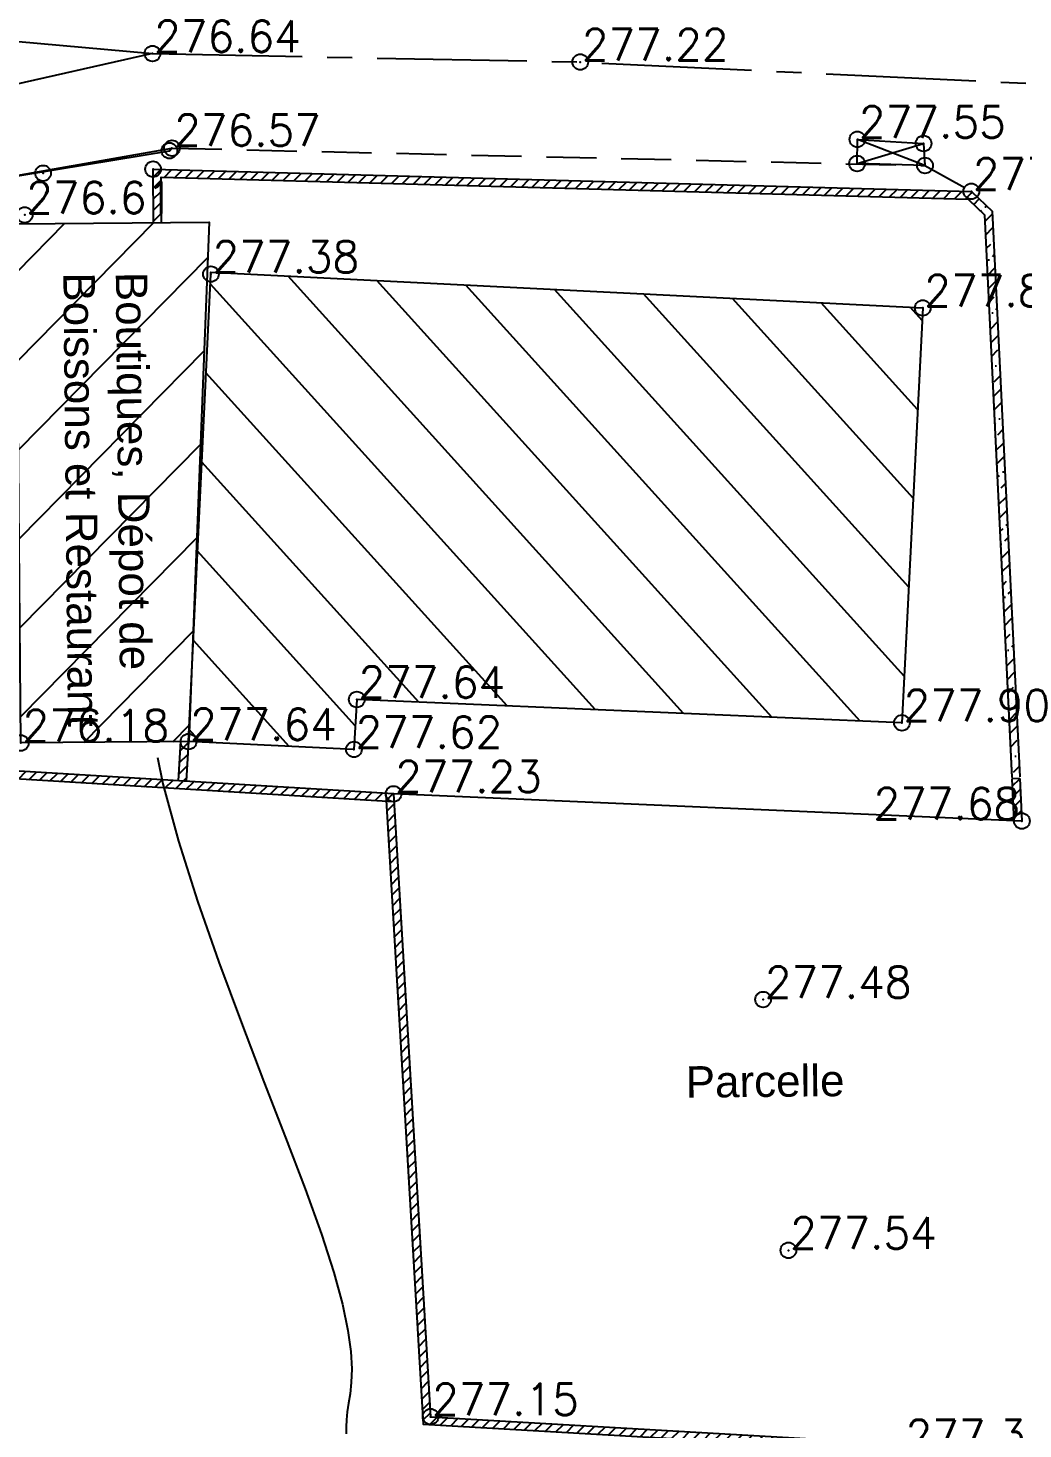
# Model space of a CAD drawing. Header units: millimetres. Extents: x 524954 to 526204, y 9523489 to 9524010.
# Drawn here: x 525609.27 to 525640.9, y 9523676.96 to 9523721.48 of the extents above; entities that cross this region are included whole.
import ezdxf
from ezdxf.enums import TextEntityAlignment as Align

# ---------------------------------------------------------------- set-up
doc = ezdxf.new("R2010")
doc.units = ezdxf.units.MM
doc.header["$PDMODE"] = 32
doc.header["$PDSIZE"] = 0.5
doc.linetypes.add('AXES2', pattern=[28.575, 19.05, -3.175, 3.175, -3.175])
doc.linetypes.add('CACHE2', pattern=[4.7625, 3.175, -1.5875])
for name, color, linetype in [('Axe_Piste', 3, 'AXES2'), ('Axe_Route_Existante', 1, 'AXES2'), ('Bati', 6, 'Continuous'), ('Bati_H', 1, 'Continuous'), ('Bord_Route_Existante', 6, 'Continuous'), ('Borde_Piste', 7, 'CACHE2'), ('Cloture', 7, 'Continuous'), ('CN_01_00', 3, 'Continuous'), ('Murs', 1, 'Continuous'), ('Regard', 5, 'Continuous'), ('TopoAlt', 3, 'Continuous'), ('TOPOJIS', 7, 'Continuous'), ('Toponomie', 7, 'CACHE2')]:
    doc.layers.add(name, color=color, linetype=linetype)
doc.layers.add('Bord_Route_Existante_POLY3D', color=6, linetype='Continuous', plot=False)
doc.styles.add('Simplex 1.0', font='Simplex.shx', dxfattribs={"width": 0.99, "height": 1})
doc.styles.get("Standard").update_dxf_attribs({"font": 'arial.ttf'})
doc.linetypes.add('LIMITE1', pattern='A,6.35,-2.54,[133,ltypeshp.shx,S=2.54,R=0,X=-2.54,Y=0],-2.54,25.4', length=36.83)
pattern_1 = [(45, (0, 0), (-0.1767766952966, 0.1767766952966), [])]

# ---------------------------------------------------------------- blocks, each defined once
blk = doc.blocks.new('TCPOINT M')
at = {"color": 0}
blk.add_point((0, 0), dxfattribs=at)
at = {"layer": 'TopoAlt', "style": 'Simplex 1.0', "width": 0.99}
blk.add_attdef('ALT', (0.15, 0.15), '', height=1, dxfattribs=at)

msp = doc.modelspace()

# ---------------------------------------------------------------- hatches: boundary and pattern name
at = {"layer": 'Bati_H'}
h = msp.add_hatch(dxfattribs=at)
h.set_pattern_fill('_U', color=256, scale=2, angle=-134.5411, style=0, pattern_type=0)
h.set_pattern_definition([(225.458865607, (0, 0), (1.42549412236, -1.4028422959), [])])
h.paths.add_polyline_path([(525614.384, 9523698.804), (525609.043, 9523698.761), (525608.911, 9523715.264), (525615.033, 9523715.313)])
h = msp.add_hatch(dxfattribs=at)
h.set_pattern_fill('_U', color=256, scale=2, angle=-47.8704, style=0, pattern_type=0)
h.set_pattern_definition([(312.129580575, (0, 0), (1.4832592306, 1.34161919143), [])])
h.paths.add_polyline_path([(525637.713, 9523712.586), (525637.052, 9523699.4), (525619.723, 9523700.142), (525619.633, 9523698.556), (525614.374, 9523698.804), (525615.087, 9523713.662), (525615.089, 9523713.721)])
at = {"layer": 'Murs'}
h = msp.add_hatch(dxfattribs=at)
h.set_pattern_fill('_U', color=256, scale=0.25, angle=45, style=0, pattern_type=0)
h.set_pattern_definition(pattern_1)
h.paths.add_polyline_path([(525613.262, 9523715.298), (525613.248, 9523716.996), (525639.259, 9523716.291), (525639.252, 9523716.042), (525613.5, 9523716.739), (525613.512, 9523715.3)])
h = msp.add_hatch(dxfattribs=at)
h.set_pattern_fill('ANSI36', color=8, scale=0.1, style=0)
h.set_pattern_definition([(45, (0, 0), (0.16837980227, 0.617392608324), [0.79375, -0.15875, 0, -0.15875])])
h.paths.add_polyline_path([(525639.275, 9523716.277), (525639.921, 9523715.663), (525640.796, 9523697.681), (525640.546, 9523697.669), (525639.676, 9523715.55), (525639.102, 9523716.095)])
h = msp.add_hatch(dxfattribs=at)
h.set_pattern_fill('_U', color=256, scale=0.25, angle=45, style=0, pattern_type=0)
h.set_pattern_definition(pattern_1)
h.paths.add_polyline_path([(525614.374, 9523698.804), (525614.297, 9523697.546), (525614.047, 9523697.561), (525614.124, 9523698.819)])
h = msp.add_hatch(dxfattribs=at)
h.set_pattern_fill('_U', color=256, scale=0.25, angle=45, style=0, pattern_type=0)
h.set_pattern_definition(pattern_1)
h.paths.add_polyline_path([(525620.892, 9523697.143), (525600.75, 9523698.363), (525603.024, 9523658.078), (525615.146, 9523657.565), (525623.111, 9523657.215), (525642.364, 9523653.203), (525642.415, 9523653.447), (525623.142, 9523657.463), (525615.157, 9523657.814), (525603.261, 9523658.318), (525601.015, 9523698.096), (525620.877, 9523696.893)])
h = msp.add_hatch(dxfattribs=at)
h.set_pattern_fill('_U', color=256, scale=0.25, angle=45, style=0, pattern_type=0)
h.set_pattern_definition(pattern_1)
h.paths.add_polyline_path([(525640.798, 9523697.628), (525640.864, 9523696.28), (525640.614, 9523696.268), (525640.549, 9523697.616)])
h = msp.add_hatch(dxfattribs=at)
h.set_pattern_fill('_U', color=256, scale=0.25, angle=45, style=0, pattern_type=0)
h.set_pattern_definition(pattern_1)
h.paths.add_polyline_path([(525620.892, 9523697.143), (525622.069, 9523677.351), (525641.884, 9523676.204), (525641.87, 9523675.954), (525621.833, 9523677.114), (525620.643, 9523697.128)])

# ---------------------------------------------------------------- linework, layer by layer
at = {"layer": 'Axe_Piste', "ltscale": 0.25, "flags": 128}
msp.add_lwpolyline([(525613.228, 9523720.669), (525626.827, 9523720.401), (525643.945, 9523719.587), (525674.498, 9523717.677), (525731.479, 9523713.01), (525740.572, 9523711.637), (525777.063, 9523706.435), (525784.098, 9523706.94), (525827.588, 9523700.163)], dxfattribs=at)
at = {"layer": 'Axe_Route_Existante', "ltscale": 0.5, "flags": 128}
for points in [[(525581.771, 9523728.297), (525585.207, 9523726.493), (525589.641, 9523723.681), (525594.657, 9523722.346), (525613.228, 9523720.669)], [(525613.228, 9523720.669), (525597.708, 9523717.18), (525583.508, 9523711.141), (525575.437, 9523707.835)]]:
    msp.add_lwpolyline(points, dxfattribs=at)
at = {"layer": 'Bati', "flags": 128}
for points in [[(525614.384, 9523698.804), (525609.043, 9523698.761), (525608.911, 9523715.264), (525615.033, 9523715.313), (525615.033, 9523715.313)], [(525637.713, 9523712.586), (525637.052, 9523699.4), (525619.723, 9523700.142), (525619.633, 9523698.556), (525614.374, 9523698.804), (525615.087, 9523713.662), (525615.089, 9523713.721)]]:
    msp.add_lwpolyline(points, close=True, dxfattribs=at)
at = {"layer": 'Bord_Route_Existante', "flags": 128}
msp.add_lwpolyline([(525461.112, 9523651.402), (525467.945, 9523652.385), (525485.241, 9523656.239), (525502.427, 9523662.393), (525506.854, 9523663.715), (525511.177, 9523665.194), (525516.213, 9523667.068), (525523.714, 9523670.191), (525544.56, 9523682.495), (525557.283, 9523693.066), (525562.756, 9523698.579), (525563.474, 9523699.322), (525564.289, 9523700.021), (525565.163, 9523700.512), (525583.855, 9523708.657), (525595.969, 9523713.769), (525607.517, 9523716.556), (525607.517, 9523716.556), (525607.517, 9523716.556), (525613.848, 9523717.664)], dxfattribs=at)
at = {"layer": 'Bord_Route_Existante_POLY3D'}
msp.add_polyline3d([(525461.112, 9523651.402, 275.48), (525467.945, 9523652.385, 275.63), (525485.241, 9523656.239, 275.51), (525502.427, 9523662.393, 275.42), (525503.35, 9523662.636, 275.42), (525506.854, 9523663.715, 275.41), (525511.177, 9523665.194, 275.45), (525516.213, 9523667.068, 275.49), (525523.714, 9523670.191, 275.53), (525544.56, 9523682.495, 275.6), (525557.283, 9523693.066, 275.67), (525562.756, 9523698.579, 275.68), (525563.474, 9523699.322, 275.68), (525564.289, 9523700.021, 275.65), (525565.163, 9523700.512, 275.68), (525583.855, 9523708.657, 275.97), (525595.969, 9523713.769, 276.16), (525596.026, 9523713.77, 276.156), (525607.517, 9523716.556, 276.305), (525613.768, 9523717.584, 276.565), (525613.848, 9523717.664, 276.56)], dxfattribs=at)
at = {"layer": 'Borde_Piste', "ltscale": 0.5, "flags": 128}
msp.add_lwpolyline([(525613.848, 9523717.664), (525637.784, 9523717.113), (525639.259, 9523716.291)], dxfattribs=at)
at = {"layer": 'Cloture'}
msp.add_line((525640.798, 9523697.628), (525640.549, 9523697.616), dxfattribs=at)
at = {"layer": 'Cloture', "flags": 128}
for points in [[(525613.262, 9523715.298), (525613.248, 9523716.996), (525639.259, 9523716.291)], [(525613.512, 9523715.3), (525613.5, 9523716.739), (525639.156, 9523716.044)], [(525639.275, 9523716.277), (525639.921, 9523715.663), (525640.796, 9523697.681)], [(525639.156, 9523716.044), (525639.676, 9523715.55), (525640.546, 9523697.669)], [(525639.192, 9523716.01), (525639.676, 9523715.55), (525640.546, 9523697.66)], [(525614.124, 9523698.819), (525614.047, 9523697.561)], [(525614.374, 9523698.804), (525614.297, 9523697.546)], [(525620.892, 9523697.143), (525600.75, 9523698.363), (525603.024, 9523658.078), (525615.146, 9523657.565), (525623.111, 9523657.215), (525642.364, 9523653.203)], [(525620.877, 9523696.893), (525601.015, 9523698.096), (525603.261, 9523658.318), (525615.157, 9523657.814), (525623.142, 9523657.463), (525642.415, 9523653.447)], [(525640.549, 9523697.616), (525640.614, 9523696.268)], [(525640.798, 9523697.628), (525640.864, 9523696.28)], [(525620.643, 9523697.128), (525621.833, 9523677.114), (525641.87, 9523675.954)], [(525620.892, 9523697.143), (525622.069, 9523677.351), (525641.884, 9523676.204)]]:
    msp.add_lwpolyline(points, dxfattribs=at)
at = {"layer": 'Cloture', "linetype": 'LIMITE1', "ltscale": 0.1, "flags": 128}
msp.add_lwpolyline([(525640.864, 9523696.28), (525620.892, 9523697.143)], dxfattribs=at)
at = {"layer": 'CN_01_00', "elevation": 277, "flags": 128}
msp.add_lwpolyline([(525613.384, 9523698.302), (525613.563, 9523697.458), (525614.059, 9523695.635), (525614.662, 9523693.733), (525615.34, 9523691.796), (525616.055, 9523689.869), (525616.773, 9523687.996), (525617.461, 9523686.222), (525618.081, 9523684.593), (525618.6, 9523683.152), (525618.991, 9523681.932), (525619.265, 9523680.921), (525619.439, 9523680.091), (525619.532, 9523679.418), (525619.562, 9523678.876), (525619.548, 9523678.438), (525619.508, 9523678.08), (525619.461, 9523677.776), (525619.422, 9523677.503), (525619.396, 9523677.253), (525619.385, 9523677.023), (525619.391, 9523676.808)], dxfattribs=at)
at = {"layer": 'Regard', "flags": 128}
for points in [[(525637.784, 9523717.113), (525635.628, 9523717.175), (525635.636, 9523717.943), (525637.739, 9523717.812), (525637.784, 9523717.113), (525635.636, 9523717.943)], [(525635.628, 9523717.175), (525637.739, 9523717.812)]]:
    msp.add_lwpolyline(points, dxfattribs=at)

# ---------------------------------------------------------------- block references
at = {"layer": 'TOPOJIS'}
ref = msp.add_blockref('TCPOINT M', (525613.228, 9523720.669, 276.64), dxfattribs=at)
ref.add_attrib('ALT', '276.64', (525613.278, 9523720.719, 276.64), dxfattribs={"layer": 'TopoAlt', "height": 1, "style": 'Simplex 1.0', "width": 0.99})
ref = msp.add_blockref('TCPOINT M', (525626.827, 9523720.401, 277.22), dxfattribs=at)
ref.add_attrib('ALT', '277.22', (525626.877, 9523720.451, 277.22), dxfattribs={"layer": 'TopoAlt', "height": 1, "style": 'Simplex 1.0', "width": 0.99})
ref = msp.add_blockref('TCPOINT M', (525635.636, 9523717.943, 277.55), dxfattribs=at)
ref.add_attrib('ALT', '277.55', (525635.686, 9523717.993, 277.55), dxfattribs={"layer": 'TopoAlt', "height": 1, "style": 'Simplex 1.0', "width": 0.99})
ref = msp.add_blockref('TCPOINT M', (525613.768, 9523717.584, 276.565), dxfattribs=at)
ref.add_attrib('ALT', '276.57', (525613.918, 9523717.734, 276.565), dxfattribs={"layer": 'TopoAlt', "height": 1, "style": 'Simplex 1.0', "width": 0.99})
for p in [(525637.739, 9523717.812, 277.64), (525613.848, 9523717.664, 276.56), (525609.752, 9523716.867, 276.499), (525613.248, 9523716.996, 276.51), (525635.628, 9523717.175, 277.54), (525637.784, 9523717.113, 277.6)]:
    msp.add_blockref('TCPOINT M', p, dxfattribs=at)
ref = msp.add_blockref('TCPOINT M', (525639.259, 9523716.291, 277.64), dxfattribs=at)
ref.add_attrib('ALT', '277.64', (525639.309, 9523716.341, 277.64), dxfattribs={"layer": 'TopoAlt', "height": 1, "style": 'Simplex 1.0', "width": 0.99})
ref = msp.add_blockref('TCPOINT M', (525609.167, 9523715.542, 276.61), dxfattribs=at)
ref.add_attrib('ALT', '276.61', (525609.217, 9523715.592, 276.61), dxfattribs={"layer": 'TopoAlt', "height": 1, "style": 'Simplex 1.0', "width": 0.99})
ref = msp.add_blockref('TCPOINT M', (525615.087, 9523713.662, 277.38), dxfattribs=at)
ref.add_attrib('ALT', '277.38', (525615.137, 9523713.712, 277.38), dxfattribs={"layer": 'TopoAlt', "height": 1, "style": 'Simplex 1.0', "width": 0.99})
ref = msp.add_blockref('TCPOINT M', (525637.713, 9523712.586, 277.84), dxfattribs=at)
ref.add_attrib('ALT', '277.84', (525637.763, 9523712.636, 277.84), dxfattribs={"layer": 'TopoAlt', "height": 1, "style": 'Simplex 1.0', "width": 0.99})
ref = msp.add_blockref('TCPOINT M', (525619.723, 9523700.142, 277.64), dxfattribs=at)
ref.add_attrib('ALT', '277.64', (525619.773, 9523700.192, 277.64), dxfattribs={"layer": 'TopoAlt', "height": 1, "style": 'Simplex 1.0', "width": 0.99})
ref = msp.add_blockref('TCPOINT M', (525637.052, 9523699.4, 277.9), dxfattribs=at)
ref.add_attrib('ALT', '277.90', (525637.102, 9523699.45, 277.9), dxfattribs={"layer": 'TopoAlt', "height": 1, "style": 'Simplex 1.0', "width": 0.99})
ref = msp.add_blockref('TCPOINT M', (525609.043, 9523698.761, 276.18), dxfattribs=at)
ref.add_attrib('ALT', '276.18', (525609.093, 9523698.811, 276.18), dxfattribs={"layer": 'TopoAlt', "height": 1, "style": 'Simplex 1.0', "width": 0.99})
ref = msp.add_blockref('TCPOINT M', (525614.374, 9523698.804, 277.64), dxfattribs=at)
ref.add_attrib('ALT', '277.64', (525614.424, 9523698.854, 277.64), dxfattribs={"layer": 'TopoAlt', "height": 1, "style": 'Simplex 1.0', "width": 0.99})
ref = msp.add_blockref('TCPOINT M', (525619.633, 9523698.556, 277.62), dxfattribs=at)
ref.add_attrib('ALT', '277.62', (525619.683, 9523698.606, 277.62), dxfattribs={"layer": 'TopoAlt', "height": 1, "style": 'Simplex 1.0', "width": 0.99})
ref = msp.add_blockref('TCPOINT M', (525620.892, 9523697.143, 277.23), dxfattribs=at)
ref.add_attrib('ALT', '277.23', (525620.942, 9523697.193, 277.23), dxfattribs={"layer": 'TopoAlt', "height": 1, "style": 'Simplex 1.0', "width": 0.99})
ref = msp.add_blockref('TCPOINT M', (525640.864, 9523696.28, 277.68), dxfattribs=at)
ref.add_attrib('ALT', '277.68', dxfattribs={"layer": 'TopoAlt', "height": 1, "style": 'Simplex 1.0', "width": 0.99}).set_placement((525640.814, 9523696.33, 277.68), align=Align.RIGHT)
ref = msp.add_blockref('TCPOINT M', (525632.639, 9523690.607, 277.48), dxfattribs=at)
ref.add_attrib('ALT', '277.48', (525632.689, 9523690.657, 277.48), dxfattribs={"layer": 'TopoAlt', "height": 1, "style": 'Simplex 1.0', "width": 0.99})
ref = msp.add_blockref('TCPOINT M', (525633.444, 9523682.636, 277.54), dxfattribs=at)
ref.add_attrib('ALT', '277.54', (525633.494, 9523682.686, 277.54), dxfattribs={"layer": 'TopoAlt', "height": 1, "style": 'Simplex 1.0', "width": 0.99})
ref = msp.add_blockref('TCPOINT M', (525622.069, 9523677.351, 277.15), dxfattribs=at)
ref.add_attrib('ALT', '277.15', (525622.119, 9523677.401, 277.15), dxfattribs={"layer": 'TopoAlt', "height": 1, "style": 'Simplex 1.0', "width": 0.99})
ref = msp.add_blockref('TCPOINT M', (525641.884, 9523676.204, 277.33), dxfattribs=at)
ref.add_attrib('ALT', '277.33', dxfattribs={"layer": 'TopoAlt', "height": 1, "style": 'Simplex 1.0', "width": 0.99}).set_placement((525641.834, 9523676.254, 277.33), align=Align.RIGHT)

# ---------------------------------------------------------------- texts
at = {"layer": 'Toponomie', "char_height": 1, "width": 40.17376, "attachment_point": 1}
for s, insert, rotation in [('Boutiques, Dépot de \\PBoissons et Restaurant\\P\\pi19.893; ', (525613.062, 9523713.739), 270.593), ('\\pxqc;Parcelle', (525612.611, 9523688.301), 0.603)]:
    msp.add_mtext(s, dxfattribs=dict(at, insert=insert, rotation=rotation))

doc.saveas('drawing.dxf')
